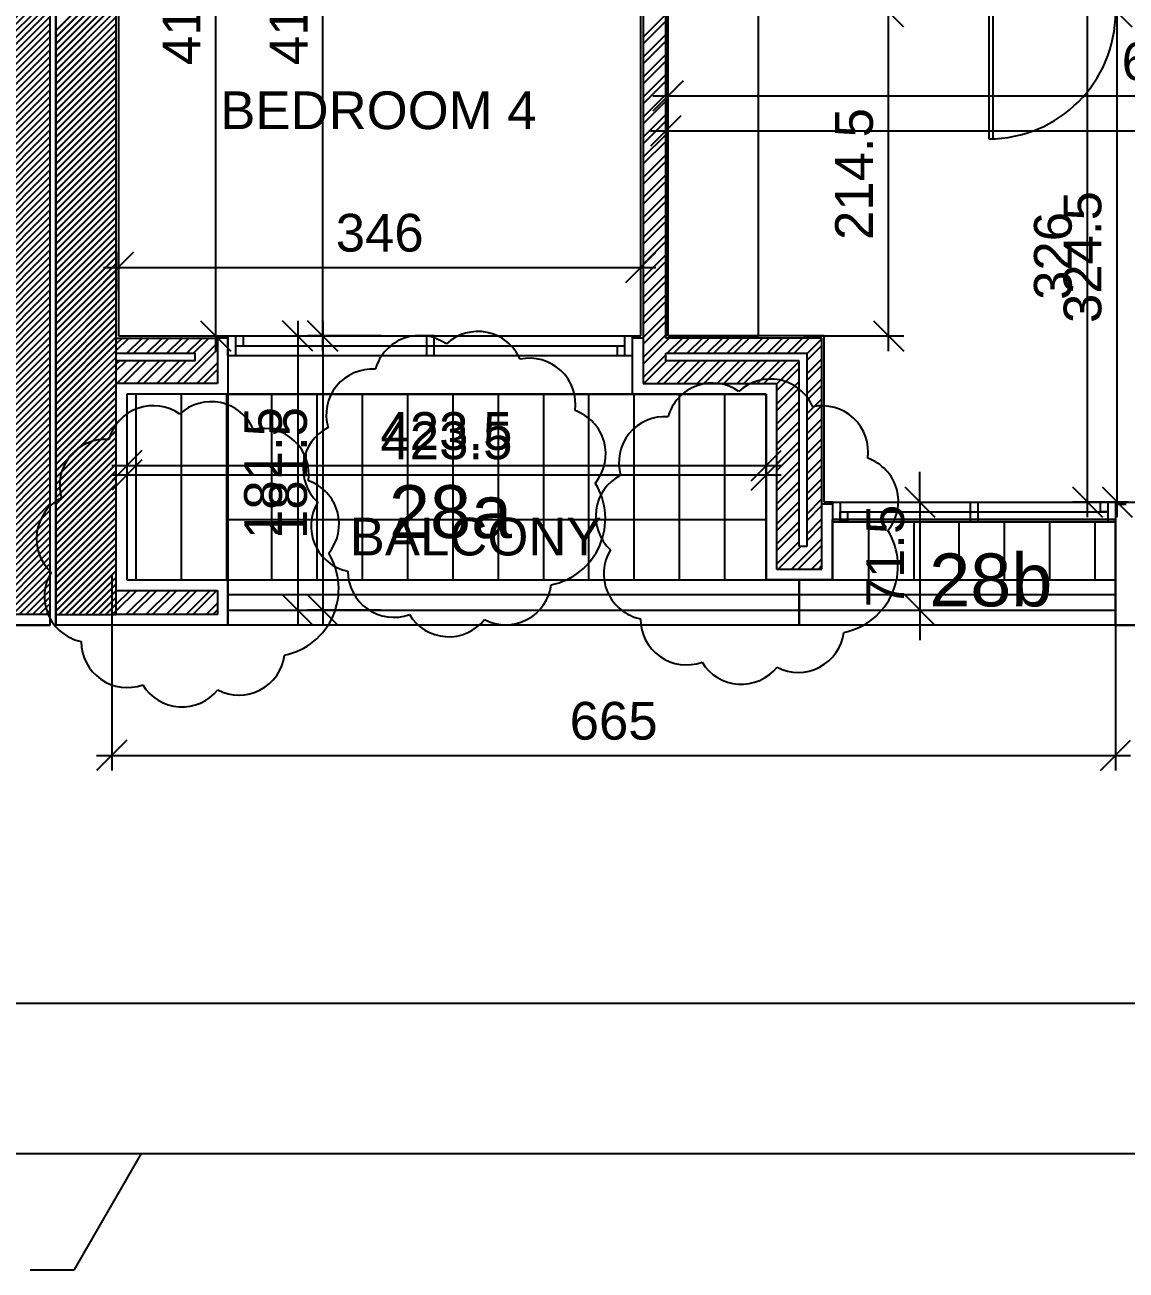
# Model space of a CAD drawing. Extents: x -1.8 to 45.6, y -22.6 to 61.5.
# Drawn here: x 27.16 to 34.46, y -0.77 to 7.47 of the extents above; entities that cross this region are included whole.
import ezdxf
from ezdxf.enums import TextEntityAlignment as Align

# ---------------------------------------------------------------- set-up
doc = ezdxf.new("R2010")
doc.units = 0
doc.header["$MEASUREMENT"] = 0
doc.layers.get('0').update_dxf_attribs({"linetype": 'CONTINUOUS'})
for name, color, linetype in [('60%', 7, 'CONTINUOUS'), ('A-ALU', 9, 'CONTINUOUS'), ('A-AREAS', 6, 'CONTINUOUS'), ('A-AREAS-TXT', 6, 'CONTINUOUS'), ('A-BALUST', 1, 'CONTINUOUS'), ('A-closet', 252, 'CONTINUOUS'), ('a-dim', 3, 'CONTINUOUS'), ('A-HATCH-CONC', 8, 'CONTINUOUS'), ('A-HATCH-WALL', 8, 'CONTINUOUS'), ('A-NOMENCLATURE', 3, 'CONTINUOUS'), ('A-PLASTER', 8, 'CONTINUOUS'), ('A-PORTE', 1, 'CONTINUOUS'), ('A-PROJECTION', 9, 'CONTINUOUS'), ('a-revetement', 1, 'CONTINUOUS'), ('a-stru-fac', 200, 'CONTINUOUS'), ('A-TILES', 137, 'CONTINUOUS'), ('A-WALL', 4, 'CONTINUOUS'), ('AXIS_50$0$A-ANNO-TX-50', 3, 'CONTINUOUS'), ('S-2ND-3RD-4-5-6TH$0$A-STR 2-3-4-5-6', 2, 'CONTINUOUS'), ('S-2ND-3RD-4-5-6TH$0$N-PLOT', 5, 'CONTINUOUS')]:
    doc.layers.add(name, color=color, linetype=linetype)
doc.styles.add('A100-STEXT', font='arial.ttf', dxfattribs={"height": 0.25})

# ---------------------------------------------------------------- blocks, each defined once
blk = doc.blocks.new('_OBLIQUE')
at = {"color": 0, "linetype": 'ByBlock'}
blk.add_line((-0.5, -0.5), (0.5, 0.5), dxfattribs=at)

msp = doc.modelspace()

# ---------------------------------------------------------------- hatches: boundary and pattern name
at = {"layer": 'A-HATCH-CONC'}
h = msp.add_hatch(dxfattribs=at)
h.set_pattern_fill('ANSI31', color=256, scale=0.25, style=0)
h.paths.add_polyline_path([(27.32837, 20.33), (26.92837, 20.33), (26.92837, 3.87), (25.34873, 3.87), (23.42837, 4.13187), (23.42837, 5.8), (23.12837, 5.8), (23.12837, 3.87), (25.32837, 3.57), (27.32837, 3.57)])

# ---------------------------------------------------------------- linework, layer by layer
at = {"layer": '60%', "color": 15}
for p, q in [((27.73837, 3.83414), (27.73837, 2.53713)), ((27.73837, 3.83414), (27.73837, 2.53713)), ((34.38837, 3.83414), (34.38837, 2.53713)), ((34.38837, 3.83414), (34.38837, 2.53713)), ((27.63837, 2.63713), (34.48837, 2.63713)), ((27.63837, 2.63713), (34.48837, 2.63713)), ((-0.09163, 0.99586), (43.05837, 0.99586)), ((-0.09163, 0.99586), (43.05837, 0.99586))]:
    msp.add_line(p, q, dxfattribs=at)
at = {"layer": 'A-ALU'}
for p, q in [((28.50837, 5.415), (31.18837, 5.415)), ((28.50837, 5.285), (28.50837, 5.415)), ((28.50837, 5.415), (31.18837, 5.415)), ((28.50837, 5.285), (28.50837, 5.415)), ((28.55837, 5.415), (28.55837, 5.285)), ((28.55837, 5.415), (28.55837, 5.285)), ((28.60837, 5.415), (28.60837, 5.35)), ((28.60837, 5.415), (28.60837, 5.35)), ((31.13837, 5.285), (31.13837, 5.415)), ((31.13837, 5.285), (31.13837, 5.415)), ((31.18837, 5.285), (31.18837, 5.415)), ((31.18837, 5.285), (31.18837, 5.415)), ((28.50837, 5.285), (31.18837, 5.285)), ((28.50837, 5.285), (31.18837, 5.285)), ((28.55837, 5.35), (31.13837, 5.35)), ((28.55837, 5.35), (31.13837, 5.35)), ((31.08837, 5.285), (31.08837, 5.35)), ((31.08837, 5.285), (31.08837, 5.35)), ((32.51337, 4.315), (34.38837, 4.315)), ((32.51337, 4.315), (32.51337, 4.185)), ((32.51337, 4.315), (32.51337, 4.185)), ((32.51337, 4.315), (34.38837, 4.315)), ((32.51337, 4.315), (32.51337, 4.185)), ((32.51337, 4.315), (32.51337, 4.185)), ((32.56337, 4.315), (32.56337, 4.185)), ((32.56337, 4.315), (32.56337, 4.185)), ((32.56337, 4.315), (32.56337, 4.185)), ((32.56337, 4.315), (32.56337, 4.185)), ((33.42587, 4.315), (33.42587, 4.185)), ((33.42587, 4.315), (33.42587, 4.185)), ((33.47587, 4.315), (33.47587, 4.185)), ((33.47587, 4.315), (33.47587, 4.185)), ((34.33837, 4.315), (34.33837, 4.185)), ((34.33837, 4.315), (34.33837, 4.185)), ((34.38837, 4.315), (34.38837, 4.185)), ((34.38837, 4.315), (34.38837, 4.185)), ((32.56337, 4.25), (34.33837, 4.25)), ((32.56337, 4.25), (34.33837, 4.25)), ((32.51337, 4.185), (34.38837, 4.185)), ((32.51337, 4.185), (34.38837, 4.185))]:
    msp.add_line(p, q, dxfattribs=at)
for points in [[(29.87337, 5.415), (29.82337, 5.415), (29.82337, 5.285), (29.87337, 5.285)], [(29.87337, 5.415), (29.82337, 5.415), (29.82337, 5.285), (29.87337, 5.285)], [(34.28837, 4.315), (34.33837, 4.315), (34.33837, 4.25), (34.28837, 4.25)], [(34.28837, 4.315), (34.33837, 4.315), (34.33837, 4.25), (34.28837, 4.25)], [(32.56337, 4.25), (32.61337, 4.25), (32.61337, 4.185), (32.56337, 4.185)], [(32.56337, 4.25), (32.61337, 4.25), (32.61337, 4.185), (32.56337, 4.185)]]:
    msp.add_lwpolyline(points, close=True, dxfattribs=at)
at = {"layer": 'A-AREAS'}
for p, q in [((27.36837, 3.5), (27.36837, 13)), ((28.50837, 3.5), (28.50837, 5.03)), ((28.50837, 5.03), (32.07337, 5.03)), ((32.07337, 5.03), (28.50837, 5.03)), ((28.50837, 5.03), (28.50837, 3.5)), ((32.07337, 5.03), (32.07337, 3.8)), ((32.07337, 3.8), (32.07337, 5.03)), ((28.50837, 3.5), (28.50837, 4.2)), ((28.50837, 4.2), (32.07337, 4.2)), ((32.07337, 4.2), (32.07337, 3.8)), ((32.51337, 3.8), (32.51337, 4.2)), ((32.51337, 4.2), (34.38837, 4.2)), ((34.38837, 4.2), (32.51337, 4.2)), ((32.51337, 4.2), (32.51337, 3.8)), ((32.51337, 3.8), (32.51337, 4.2)), ((32.51337, 4.2), (34.38837, 4.2)), ((34.38837, 4.2), (34.38837, 3.5)), ((34.38837, 3.5), (34.38837, 4.2)), ((34.38837, 4.2), (34.38837, 3.5)), ((32.07337, 3.8), (32.29337, 3.8)), ((32.51337, 3.8), (32.07337, 3.8)), ((32.07337, 3.8), (32.29337, 3.8)), ((32.29337, 3.5), (32.29337, 3.8)), ((32.29337, 3.8), (32.51337, 3.8)), ((32.29337, 3.8), (32.29337, 3.5)), ((32.29337, 3.5), (32.29337, 3.8)), ((32.29337, 3.8), (32.51337, 3.8)), ((32.29337, 3.8), (32.29337, 3.5)), ((28.50837, 3.5), (27.36837, 3.5)), ((32.29337, 3.5), (28.50837, 3.5)), ((32.29337, 3.5), (28.50837, 3.5)), ((34.38837, 3.5), (32.29337, 3.5)), ((34.38837, 3.5), (32.29337, 3.5)), ((35.8618, 3.5), (34.38837, 3.5))]:
    msp.add_line(p, q, dxfattribs=at)
msp.add_lwpolyline([(13.67837, 22.5962), (15.84837, 22.5962), (15.84837, 20.75), (23.49837, 20.75), (23.49837, 18.67), (27.32837, 18.67), (27.32837, 3.5), (25.32362, 3.5), (23.05837, 3.8089), (23.05837, 5.43), (15.84837, 5.43), (15.84837, 3.5), (13.67837, 3.5), (13.67837, 7.7), (15.62837, 7.7), (15.62837, 9.825), (16.85337, 9.825), (16.85337, 11.725), (15.62837, 11.725), (15.62837, 17.4), (15.62837, 17.4), (15.62837, 18.325), (13.67837, 18.325)], close=True, dxfattribs=at)
at = {"layer": 'A-AREAS', "color": 30}
for centre, radius, start, end in [((30.16363, 5.14047), 0.30428, 23.282641, 133.28264), ((30.16363, 5.14047), 0.30428, 23.282641, 133.28264), ((29.77873, 5.11397), 0.30428, 54.595697, 164.595697), ((29.77873, 5.11397), 0.30428, 54.595697, 164.595697), ((29.46368, 4.89129), 0.30428, 85.908753, 195.908753), ((29.46368, 4.89129), 0.30428, 85.908753, 195.908753), ((30.50623, 4.96308), 0.30428, 351.969584, 101.969584), ((30.50623, 4.96308), 0.30428, 351.969584, 101.969584), ((32.10237, 4.82547), 0.30428, 23.282641, 133.28264), ((32.10237, 4.82547), 0.30428, 23.282641, 133.28264), ((31.71748, 4.79897), 0.30428, 54.595697, 164.595697), ((31.71748, 4.79897), 0.30428, 54.595697, 164.595697), ((28.01248, 4.64897), 0.30428, 54.595697, 164.595697), ((28.01248, 4.64897), 0.30428, 54.595697, 164.595697), ((28.39737, 4.67547), 0.30428, 23.282641, 133.28264), ((28.39737, 4.67547), 0.30428, 23.282641, 133.28264), ((32.44498, 4.64808), 0.30428, 351.969584, 101.969584), ((32.44498, 4.64808), 0.30428, 351.969584, 101.969584), ((30.70674, 4.63347), 0.30428, 320.656528, 70.656528), ((30.70674, 4.63347), 0.30428, 320.656528, 70.656528), ((31.40242, 4.57629), 0.30428, 85.908753, 195.908753), ((31.40242, 4.57629), 0.30428, 85.908753, 195.908753), ((28.73998, 4.49808), 0.30428, 351.969584, 101.969584), ((28.73998, 4.49808), 0.30428, 351.969584, 101.969584), ((29.31024, 4.53731), 0.30428, 117.221809, 227.221809), ((29.31024, 4.53731), 0.30428, 117.221809, 227.221809), ((27.69742, 4.42629), 0.30428, 85.908753, 195.908753), ((27.69742, 4.42629), 0.30428, 85.908753, 195.908753), ((32.64548, 4.31847), 0.30428, 320.656528, 70.656528), ((32.64548, 4.31847), 0.30428, 320.656528, 70.656528), ((28.94048, 4.16847), 0.30428, 320.656528, 70.656528), ((28.94048, 4.16847), 0.30428, 320.656528, 70.656528), ((31.24898, 4.22231), 0.30428, 117.221809, 227.221809), ((31.24898, 4.22231), 0.30428, 117.221809, 227.221809), ((30.55999, 4.20584), 0.44841, 281.565281, 31.565281), ((30.55999, 4.20584), 0.44841, 281.565281, 31.565281), ((27.54398, 4.07231), 0.30428, 117.221809, 227.221809), ((27.54398, 4.07231), 0.30428, 117.221809, 227.221809), ((29.36312, 4.15514), 0.30428, 148.534865, 258.534865), ((29.36312, 4.15514), 0.30428, 148.534865, 258.534865), ((32.49873, 3.89084), 0.44841, 281.565281, 31.565281), ((32.49873, 3.89084), 0.44841, 281.565281, 31.565281), ((28.79373, 3.74084), 0.44841, 281.565281, 31.565281), ((28.79373, 3.74084), 0.44841, 281.565281, 31.565281), ((31.30186, 3.84014), 0.30428, 148.534865, 258.534865), ((31.30186, 3.84014), 0.30428, 148.534865, 258.534865), ((27.59686, 3.69014), 0.30428, 148.534865, 258.534865), ((27.59686, 3.69014), 0.30428, 148.534865, 258.534865), ((29.60692, 3.85613), 0.30428, 179.847922, 289.847922), ((29.60692, 3.85613), 0.30428, 179.847922, 289.847922), ((30.34824, 3.80638), 0.30428, 242.474034, 352.474034), ((30.34824, 3.80638), 0.30428, 242.474034, 352.474034), ((29.97061, 3.72737), 0.30428, 211.160978, 321.160978), ((29.97061, 3.72737), 0.30428, 211.160978, 321.160978), ((31.54566, 3.54113), 0.30428, 179.847922, 289.847922), ((31.54566, 3.54113), 0.30428, 179.847922, 289.847922), ((27.84066, 3.39113), 0.30428, 179.847922, 289.847922), ((27.84066, 3.39113), 0.30428, 179.847922, 289.847922), ((32.28698, 3.49138), 0.30428, 242.474034, 352.474034), ((32.28698, 3.49138), 0.30428, 242.474034, 352.474034), ((28.58198, 3.34138), 0.30428, 242.474034, 352.474034), ((28.58198, 3.34138), 0.30428, 242.474034, 352.474034), ((31.90935, 3.41237), 0.30428, 211.160978, 321.160978), ((31.90935, 3.41237), 0.30428, 211.160978, 321.160978), ((28.20435, 3.26237), 0.30428, 211.160978, 321.160978), ((28.20435, 3.26237), 0.30428, 211.160978, 321.160978)]:
    msp.add_arc(centre, radius, start, end, dxfattribs=at)
at = {"layer": 'A-BALUST'}
for p, q in [((34.38837, 3.7), (28.50837, 3.7)), ((28.50837, 3.7), (28.50837, 3.6)), ((34.38837, 3.7), (28.50837, 3.7)), ((28.50837, 3.7), (28.50837, 3.6)), ((28.50837, 3.6), (34.38837, 3.6)), ((28.50837, 3.6), (34.38837, 3.6))]:
    msp.add_line(p, q, dxfattribs=at)
at = {"layer": 'A-closet'}
for p, q in [((31.42337, 7.56), (31.42337, 5.415)), ((31.42337, 7.56), (31.42337, 5.415)), ((32.02337, 5.415), (32.02337, 7.56)), ((32.02337, 5.415), (32.02337, 7.56)), ((31.42337, 5.415), (32.02337, 5.415)), ((31.42337, 5.415), (32.02337, 5.415))]:
    msp.add_line(p, q, dxfattribs=at)
at = {"layer": 'a-dim', "color": 15}
for p, q in [((28.42626, 9.685), (28.42626, 5.315)), ((29.13596, 5.315), (29.13596, 9.685)), ((34.20256, 4.215), (34.20256, 7.675)), ((32.88517, 5.315), (32.88517, 7.66)), ((34.39878, 4.215), (34.39878, 7.66)), ((31.40837, 7.275), (31.40837, 6.67263)), ((31.42337, 7.26), (31.42337, 6.90427)), ((31.32337, 7.00427), (38.40837, 7.00427)), ((31.30837, 6.77263), (38.63837, 6.77263)), ((27.78337, 5.715), (27.78337, 5.96928)), ((31.24337, 5.715), (31.24337, 5.96928)), ((27.68337, 5.86928), (31.34337, 5.86928)), ((28.97014, 5.515), (28.97014, 3.5)), ((29.13596, 5.515), (29.13596, 3.5)), ((28.08337, 5.415), (28.52626, 5.415)), ((28.90837, 5.415), (29.07014, 5.415)), ((29.22337, 5.415), (29.03596, 5.415)), ((29.52337, 5.415), (29.03596, 5.415)), ((32.32337, 5.415), (32.98517, 5.415)), ((27.83837, 4.73), (27.83837, 4.39383)), ((27.83837, 4.73), (27.83837, 4.45609)), ((32.07337, 4.73), (32.07337, 4.39383)), ((32.07337, 4.73), (32.07337, 4.45609)), ((27.73837, 4.55609), (32.17337, 4.55609)), ((32.17337, 4.49383), (27.73837, 4.49383)), ((33.09203, 4.315), (33.09203, 4.515)), ((32.86337, 4.315), (33.19203, 4.315)), ((33.09203, 4.315), (33.09203, 3.6)), ((34.47337, 4.315), (34.10256, 4.315)), ((34.47337, 4.315), (34.29878, 4.315)), ((28.90837, 3.6), (29.07014, 3.6)), ((29.52337, 3.6), (29.03596, 3.6)), ((32.86337, 3.6), (33.19203, 3.6)), ((33.09203, 3.6), (33.09203, 3.4))]:
    msp.add_line(p, q, dxfattribs=at)
at = {"layer": 'A-HATCH-CONC'}
for p, q in [((27.36837, 7.43885), (27.76837, 7.83885)), ((27.36837, 7.43885), (27.76837, 7.83885)), ((27.36837, 7.4368), (27.76837, 7.8368)), ((27.36837, 7.39466), (27.76837, 7.79466)), ((27.36837, 7.39466), (27.76837, 7.79466)), ((27.36837, 7.3926), (27.76837, 7.7926)), ((27.36837, 7.35046), (27.76837, 7.75046)), ((27.36837, 7.35046), (27.76837, 7.75046)), ((27.36837, 7.34841), (27.76837, 7.74841)), ((27.36837, 7.30627), (27.76837, 7.70627)), ((27.36837, 7.30627), (27.76837, 7.70627)), ((27.36837, 7.30421), (27.76837, 7.70421)), ((27.36837, 7.26207), (27.76837, 7.66207)), ((27.36837, 7.26207), (27.76837, 7.66207)), ((27.36837, 7.26002), (27.76837, 7.66002)), ((27.36837, 7.21788), (27.76837, 7.61788)), ((27.36837, 7.21788), (27.76837, 7.61788)), ((27.36837, 7.21583), (27.76837, 7.61583)), ((27.36837, 7.17368), (27.76837, 7.57368)), ((27.36837, 7.17368), (27.76837, 7.57368)), ((27.36837, 7.17163), (27.76837, 7.57163)), ((27.36837, 7.12949), (27.76837, 7.52949)), ((27.36837, 7.12949), (27.76837, 7.52949)), ((27.36837, 7.12744), (27.76837, 7.52744)), ((27.36837, 7.0853), (27.76837, 7.4853)), ((27.36837, 7.0853), (27.76837, 7.4853)), ((27.36837, 7.08324), (27.76837, 7.48324)), ((27.36837, 7.0411), (27.76837, 7.4411)), ((27.36837, 7.0411), (27.76837, 7.4411)), ((27.36837, 7.03905), (27.76837, 7.43905)), ((27.36837, 6.99691), (27.76837, 7.39691)), ((27.36837, 6.99691), (27.76837, 7.39691)), ((27.36837, 6.99485), (27.76837, 7.39485)), ((27.36837, 6.95271), (27.76837, 7.35271)), ((27.36837, 6.95271), (27.76837, 7.35271)), ((27.36837, 6.95066), (27.76837, 7.35066)), ((27.36837, 6.90852), (27.76837, 7.30852)), ((27.36837, 6.90852), (27.76837, 7.30852)), ((27.36837, 6.90647), (27.76837, 7.30647)), ((27.36837, 6.86432), (27.76837, 7.26432)), ((27.36837, 6.86432), (27.76837, 7.26432)), ((27.36837, 6.86227), (27.76837, 7.26227)), ((27.36837, 6.82013), (27.76837, 7.22013)), ((27.36837, 6.82013), (27.76837, 7.22013)), ((27.36837, 6.81808), (27.76837, 7.21808)), ((27.36837, 6.77594), (27.76837, 7.17594)), ((27.36837, 6.77594), (27.76837, 7.17594)), ((27.36837, 6.77388), (27.76837, 7.17388)), ((27.36837, 6.73174), (27.76837, 7.13174)), ((27.36837, 6.73174), (27.76837, 7.13174)), ((27.36837, 6.72969), (27.76837, 7.12969)), ((27.36837, 6.68755), (27.76837, 7.08755)), ((27.36837, 6.68755), (27.76837, 7.08755)), ((27.36837, 6.68549), (27.76837, 7.0855)), ((27.36837, 6.64335), (27.76837, 7.04335)), ((27.36837, 6.64335), (27.76837, 7.04335)), ((27.36837, 6.6413), (27.76837, 7.0413)), ((27.36837, 6.59916), (27.76837, 6.99916)), ((27.36837, 6.59916), (27.76837, 6.99916)), ((27.36837, 6.59711), (27.76837, 6.99711)), ((27.36837, 6.55497), (27.76837, 6.95497)), ((27.36837, 6.55497), (27.76837, 6.95497)), ((27.36837, 6.55291), (27.76837, 6.95291)), ((27.36837, 6.51077), (27.76837, 6.91077)), ((27.36837, 6.51077), (27.76837, 6.91077)), ((27.36837, 6.50872), (27.76837, 6.90872)), ((27.36837, 6.46658), (27.76837, 6.86658)), ((27.36837, 6.46658), (27.76837, 6.86658)), ((27.36837, 6.46452), (27.76837, 6.86452)), ((27.36837, 6.42238), (27.76837, 6.82238)), ((27.36837, 6.42238), (27.76837, 6.82238)), ((27.36837, 6.42033), (27.76837, 6.82033)), ((27.36837, 6.37819), (27.76837, 6.77819)), ((27.36837, 6.37819), (27.76837, 6.77819)), ((27.36837, 6.37614), (27.76837, 6.77614)), ((27.36837, 6.33399), (27.76837, 6.73399)), ((27.36837, 6.33399), (27.76837, 6.73399)), ((27.36837, 6.33194), (27.76837, 6.73194)), ((27.36837, 6.2898), (27.76837, 6.6898)), ((27.36837, 6.2898), (27.76837, 6.6898)), ((27.36837, 6.28775), (27.76837, 6.68775)), ((27.36837, 6.24561), (27.76837, 6.64561)), ((27.36837, 6.24561), (27.76837, 6.64561)), ((27.36837, 6.24355), (27.76837, 6.64355)), ((27.36837, 6.20141), (27.76837, 6.60141)), ((27.36837, 6.20141), (27.76837, 6.60141)), ((27.36837, 6.19936), (27.76837, 6.59936)), ((27.36837, 6.15722), (27.76837, 6.55722)), ((27.36837, 6.15722), (27.76837, 6.55722)), ((27.36837, 6.15516), (27.76837, 6.55516)), ((27.36837, 6.11302), (27.76837, 6.51302)), ((27.36837, 6.11302), (27.76837, 6.51302)), ((27.36837, 6.11097), (27.76837, 6.51097)), ((27.36837, 6.06883), (27.76837, 6.46883)), ((27.36837, 6.06883), (27.76837, 6.46883)), ((27.36837, 6.06678), (27.76837, 6.46678)), ((27.36837, 6.02464), (27.76837, 6.42464)), ((27.36837, 6.02464), (27.76837, 6.42464)), ((27.36837, 6.02258), (27.76837, 6.42258)), ((27.36837, 5.98044), (27.76837, 6.38044)), ((27.36837, 5.98044), (27.76837, 6.38044)), ((27.36837, 5.97839), (27.76837, 6.37839)), ((27.36837, 5.93625), (27.76837, 6.33625)), ((27.36837, 5.93625), (27.76837, 6.33625)), ((27.36837, 5.93419), (27.76837, 6.33419)), ((27.36837, 5.89205), (27.76837, 6.29205)), ((27.36837, 5.89205), (27.76837, 6.29205)), ((27.36837, 5.89), (27.76837, 6.29)), ((27.36837, 5.84786), (27.76837, 6.24786)), ((27.36837, 5.84786), (27.76837, 6.24786)), ((27.36837, 5.84581), (27.76837, 6.24581)), ((27.36837, 5.80366), (27.76837, 6.20366)), ((27.36837, 5.80366), (27.76837, 6.20366)), ((27.36837, 5.80161), (27.76837, 6.20161)), ((27.36837, 5.75947), (27.76837, 6.15947)), ((27.36837, 5.75947), (27.76837, 6.15947)), ((27.36837, 5.75742), (27.76837, 6.15742)), ((27.36837, 5.71528), (27.76837, 6.11528)), ((27.36837, 5.71528), (27.76837, 6.11528)), ((27.36837, 5.71322), (27.76837, 6.11322)), ((27.36837, 5.67108), (27.76837, 6.07108)), ((27.36837, 5.67108), (27.76837, 6.07108)), ((27.36837, 5.66903), (27.76837, 6.06903)), ((27.36837, 5.62689), (27.76837, 6.02689)), ((27.36837, 5.62689), (27.76837, 6.02689)), ((27.36837, 5.62483), (27.76837, 6.02483)), ((27.36837, 5.58269), (27.76837, 5.98269)), ((27.36837, 5.58269), (27.76837, 5.98269)), ((27.36837, 5.58064), (27.76837, 5.98064)), ((27.36837, 5.5385), (27.76837, 5.9385)), ((27.36837, 5.5385), (27.76837, 5.9385)), ((27.36837, 5.53645), (27.76837, 5.93645)), ((27.36837, 5.49431), (27.76837, 5.89431)), ((27.36837, 5.49431), (27.76837, 5.89431)), ((27.36837, 5.49225), (27.76837, 5.89225)), ((27.36837, 5.45011), (27.76837, 5.85011)), ((27.36837, 5.45011), (27.76837, 5.85011)), ((27.36837, 5.44806), (27.76837, 5.84806)), ((27.36837, 5.40592), (27.76837, 5.80592)), ((27.36837, 5.40592), (27.76837, 5.80592)), ((27.36837, 5.40386), (27.76837, 5.80386)), ((27.36837, 5.36172), (27.76837, 5.76172)), ((27.36837, 5.36172), (27.76837, 5.76172)), ((27.36837, 5.35967), (27.76837, 5.75967)), ((27.36837, 5.31753), (27.76837, 5.71753)), ((27.36837, 5.31753), (27.76837, 5.71753)), ((27.36837, 5.31548), (27.76837, 5.71548)), ((27.36837, 5.27333), (27.76837, 5.67333)), ((27.36837, 5.27333), (27.76837, 5.67333)), ((27.36837, 5.27128), (27.76837, 5.67128)), ((27.36837, 5.22914), (27.76837, 5.62914)), ((27.36837, 5.22914), (27.76837, 5.62914)), ((27.36837, 5.22709), (27.76837, 5.62709)), ((27.36837, 5.18495), (27.76837, 5.58495)), ((27.36837, 5.18495), (27.76837, 5.58495)), ((27.36837, 5.18289), (27.76837, 5.58289)), ((27.36837, 5.14075), (27.76837, 5.54075)), ((27.36837, 5.14075), (27.76837, 5.54075)), ((27.36837, 5.1387), (27.76837, 5.5387)), ((27.36837, 5.09656), (27.76837, 5.49656)), ((27.36837, 5.09656), (27.76837, 5.49656)), ((27.36837, 5.0945), (27.76837, 5.4945)), ((27.36837, 5.05236), (27.76837, 5.45236)), ((27.36837, 5.05236), (27.76837, 5.45236)), ((27.36837, 5.05031), (27.76837, 5.45031)), ((27.36837, 5.00817), (27.76837, 5.40817)), ((27.36837, 5.00817), (27.76837, 5.40817)), ((27.36837, 5.00612), (27.76837, 5.40612)), ((27.36837, 4.96398), (27.76837, 5.36398)), ((27.36837, 4.96398), (27.76837, 5.36398)), ((27.36837, 4.96192), (27.76837, 5.36192)), ((27.36837, 4.91978), (27.76837, 5.31978)), ((27.36837, 4.91978), (27.76837, 5.31978)), ((27.36837, 4.91773), (27.76837, 5.31773)), ((27.36837, 4.87559), (27.76837, 5.27559)), ((27.36837, 4.87559), (27.76837, 5.27559)), ((27.36837, 4.87353), (27.76837, 5.27353)), ((27.36837, 4.83139), (27.76837, 5.23139)), ((27.36837, 4.83139), (27.76837, 5.23139)), ((27.36837, 4.82934), (27.76837, 5.22934)), ((27.36837, 4.7872), (27.76837, 5.1872)), ((27.36837, 4.7872), (27.76837, 5.1872)), ((27.36837, 4.78515), (27.76837, 5.18515)), ((27.36837, 4.743), (27.76837, 5.143)), ((27.36837, 4.743), (27.76837, 5.143)), ((27.36837, 4.74095), (27.76837, 5.14095)), ((27.36837, 4.69881), (27.76837, 5.09881)), ((27.36837, 4.69881), (27.76837, 5.09881)), ((27.36837, 4.69676), (27.76837, 5.09676)), ((27.36837, 4.65462), (27.76837, 5.05462)), ((27.36837, 4.65462), (27.76837, 5.05462)), ((27.36837, 4.65256), (27.76837, 5.05256)), ((27.36837, 4.61042), (27.76837, 5.01042)), ((27.36837, 4.61042), (27.76837, 5.01042)), ((27.36837, 4.60837), (27.76837, 5.00837)), ((27.36837, 4.56623), (27.76837, 4.96623)), ((27.36837, 4.56623), (27.76837, 4.96623)), ((27.36837, 4.56417), (27.76837, 4.96417)), ((27.36837, 4.52203), (27.76837, 4.92203)), ((27.36837, 4.52203), (27.76837, 4.92203)), ((27.36837, 4.51998), (27.76837, 4.91998)), ((27.36837, 4.47784), (27.76837, 4.87784)), ((27.36837, 4.47784), (27.76837, 4.87784)), ((27.36837, 4.47579), (27.76837, 4.87579)), ((27.36837, 4.43365), (27.76837, 4.83365)), ((27.36837, 4.43365), (27.76837, 4.83365)), ((27.36837, 4.43159), (27.76837, 4.83159)), ((27.36837, 4.38945), (27.76837, 4.78945)), ((27.36837, 4.38945), (27.76837, 4.78945)), ((27.36837, 4.3874), (27.76837, 4.7874)), ((27.36837, 4.34526), (27.76837, 4.74526)), ((27.36837, 4.34526), (27.76837, 4.74526)), ((27.36837, 4.3432), (27.76837, 4.7432)), ((27.36837, 4.30106), (27.76837, 4.70106)), ((27.36837, 4.30106), (27.76837, 4.70106)), ((27.36837, 4.29901), (27.76837, 4.69901)), ((27.36837, 4.25687), (27.76837, 4.65687)), ((27.36837, 4.25687), (27.76837, 4.65687)), ((27.36837, 4.25482), (27.76837, 4.65482)), ((27.36837, 4.21267), (27.76837, 4.61267)), ((27.36837, 4.21267), (27.76837, 4.61267)), ((27.36837, 4.21062), (27.76837, 4.61062)), ((27.36837, 4.16848), (27.76837, 4.56848)), ((27.36837, 4.16848), (27.76837, 4.56848)), ((27.36837, 4.16643), (27.76837, 4.56643)), ((27.36837, 4.12429), (27.76837, 4.52429)), ((27.36837, 4.12429), (27.76837, 4.52429)), ((27.36837, 4.12223), (27.76837, 4.52223)), ((27.36837, 4.08009), (27.76837, 4.48009)), ((27.36837, 4.08009), (27.76837, 4.48009)), ((27.36837, 4.07804), (27.76837, 4.47804)), ((27.36837, 4.0359), (27.76837, 4.4359)), ((27.36837, 4.0359), (27.76837, 4.4359)), ((27.36837, 4.03384), (27.76837, 4.43384)), ((27.36837, 3.9917), (27.76837, 4.3917)), ((27.36837, 3.9917), (27.76837, 4.3917)), ((27.36837, 3.98965), (27.76837, 4.38965)), ((27.36837, 3.94751), (27.76837, 4.34751)), ((27.36837, 3.94751), (27.76837, 4.34751)), ((27.36837, 3.94546), (27.76837, 4.34546)), ((27.36837, 3.90332), (27.76837, 4.30332)), ((27.36837, 3.90332), (27.76837, 4.30332)), ((27.36837, 3.90126), (27.76837, 4.30126)), ((27.36837, 3.85912), (27.76837, 4.25912)), ((27.36837, 3.85912), (27.76837, 4.25912)), ((27.36837, 3.85707), (27.76837, 4.25707)), ((27.36837, 3.81493), (27.76837, 4.21493)), ((27.36837, 3.81493), (27.76837, 4.21493)), ((27.36837, 3.81287), (27.76837, 4.21287)), ((27.36837, 3.77073), (27.76837, 4.17073)), ((27.36837, 3.77073), (27.76837, 4.17073)), ((27.36837, 3.76868), (27.76837, 4.16868)), ((27.36837, 3.72654), (27.76837, 4.12654)), ((27.36837, 3.72654), (27.76837, 4.12654)), ((27.36837, 3.72449), (27.76837, 4.12449)), ((27.36837, 3.68234), (27.76837, 4.08234)), ((27.36837, 3.68234), (27.76837, 4.08234)), ((27.36837, 3.68029), (27.76837, 4.08029)), ((27.36837, 3.63815), (27.76837, 4.03815)), ((27.36837, 3.63815), (27.76837, 4.03815)), ((27.36837, 3.6361), (27.76837, 4.0361)), ((27.36837, 3.59396), (27.76837, 3.99396)), ((27.36837, 3.59396), (27.76837, 3.99396)), ((27.36837, 3.5919), (27.76837, 3.9919)), ((27.38861, 3.57), (27.76837, 3.94976)), ((27.38861, 3.57), (27.76837, 3.94976)), ((27.39066, 3.57), (27.76837, 3.94771)), ((27.4328, 3.57), (27.76837, 3.90557)), ((27.4328, 3.57), (27.76837, 3.90557)), ((27.43485, 3.57), (27.76837, 3.90351)), ((27.47699, 3.57), (27.76837, 3.86137)), ((27.47699, 3.57), (27.76837, 3.86137)), ((27.47905, 3.57), (27.76837, 3.85932)), ((27.52119, 3.57), (27.76837, 3.81718)), ((27.52119, 3.57), (27.76837, 3.81718)), ((27.52324, 3.57), (27.76837, 3.81513)), ((27.56538, 3.57), (27.76837, 3.77299)), ((27.56538, 3.57), (27.76837, 3.77299)), ((27.56744, 3.57), (27.76837, 3.77093)), ((27.60958, 3.57), (27.76837, 3.72879)), ((27.60958, 3.57), (27.76837, 3.72879)), ((27.61163, 3.57), (27.76837, 3.72674)), ((27.65377, 3.57), (27.76837, 3.6846)), ((27.65377, 3.57), (27.76837, 3.6846)), ((27.65582, 3.57), (27.76837, 3.68254)), ((27.69797, 3.57), (27.76837, 3.6404)), ((27.69797, 3.57), (27.76837, 3.6404)), ((27.70002, 3.57), (27.76837, 3.63835)), ((27.74216, 3.57), (27.76837, 3.59621)), ((27.74216, 3.57), (27.76837, 3.59621)), ((27.74421, 3.57), (27.76837, 3.59416))]:
    msp.add_line(p, q, dxfattribs=at)
at = {"layer": 'A-HATCH-WALL'}
for p, q in [((31.25837, 7.39351), (31.40837, 7.54351)), ((31.25837, 7.39351), (31.40837, 7.54351)), ((31.25837, 7.34932), (31.40837, 7.49932)), ((31.25837, 7.34932), (31.40837, 7.49932)), ((31.25837, 7.26093), (31.40837, 7.41093)), ((31.25837, 7.26093), (31.40837, 7.41093)), ((31.25837, 7.21674), (31.40837, 7.36674)), ((31.25837, 7.21674), (31.40837, 7.36674)), ((31.25837, 7.12835), (31.40837, 7.27835)), ((31.25837, 7.12835), (31.40837, 7.27835)), ((31.25837, 7.08416), (31.40837, 7.23416)), ((31.25837, 7.08416), (31.40837, 7.23416)), ((31.25837, 6.99577), (31.40837, 7.14577)), ((31.25837, 6.99577), (31.40837, 7.14577)), ((31.25837, 6.95157), (31.40837, 7.10157)), ((31.25837, 6.95157), (31.40837, 7.10157)), ((31.25837, 6.86318), (31.40837, 7.01318)), ((31.25837, 6.86318), (31.40837, 7.01318)), ((31.25837, 6.81899), (31.40837, 6.96899)), ((31.25837, 6.81899), (31.40837, 6.96899)), ((31.25837, 6.7306), (31.40837, 6.8806)), ((31.25837, 6.7306), (31.40837, 6.8806)), ((31.25837, 6.68641), (31.40837, 6.83641)), ((31.25837, 6.68641), (31.40837, 6.83641)), ((31.25837, 6.59802), (31.40837, 6.74802)), ((31.25837, 6.59802), (31.40837, 6.74802)), ((31.25837, 6.55383), (31.40837, 6.70383)), ((31.25837, 6.55383), (31.40837, 6.70383)), ((31.25837, 6.46544), (31.40837, 6.61544)), ((31.25837, 6.46544), (31.40837, 6.61544)), ((31.25837, 6.42124), (31.40837, 6.57124)), ((31.25837, 6.42124), (31.40837, 6.57124)), ((31.25837, 6.33285), (31.40837, 6.48285)), ((31.25837, 6.33285), (31.40837, 6.48285)), ((31.25837, 6.28866), (31.40837, 6.43866)), ((31.25837, 6.28866), (31.40837, 6.43866)), ((31.25837, 6.20027), (31.40837, 6.35027)), ((31.25837, 6.20027), (31.40837, 6.35027)), ((31.25837, 6.15608), (31.40837, 6.30608)), ((31.25837, 6.15608), (31.40837, 6.30608)), ((31.25837, 6.06769), (31.40837, 6.21769)), ((31.25837, 6.06769), (31.40837, 6.21769)), ((31.25837, 6.0235), (31.40837, 6.1735)), ((31.25837, 6.0235), (31.40837, 6.1735)), ((31.25837, 5.93511), (31.40837, 6.08511)), ((31.25837, 5.93511), (31.40837, 6.08511)), ((31.25837, 5.89091), (31.40837, 6.04091)), ((31.25837, 5.89091), (31.40837, 6.04091)), ((31.25837, 5.80252), (31.40837, 5.95252)), ((31.25837, 5.80252), (31.40837, 5.95252)), ((31.25837, 5.75833), (31.40837, 5.90833)), ((31.25837, 5.75833), (31.40837, 5.90833)), ((31.25837, 5.66994), (31.40837, 5.81994)), ((31.25837, 5.66994), (31.40837, 5.81994)), ((31.25837, 5.62575), (31.40837, 5.77575)), ((31.25837, 5.62575), (31.40837, 5.77575)), ((31.25837, 5.53736), (31.40837, 5.68736)), ((31.25837, 5.53736), (31.40837, 5.68736)), ((31.25837, 5.49317), (31.40837, 5.64317)), ((31.25837, 5.49317), (31.40837, 5.64317)), ((31.25837, 5.40478), (31.40837, 5.55478)), ((31.25837, 5.40478), (31.40837, 5.55478)), ((31.25837, 5.36058), (31.40837, 5.51058)), ((31.25837, 5.36058), (31.40837, 5.51058)), ((27.76837, 5.36192), (27.80645, 5.4)), ((27.76837, 5.31773), (27.85064, 5.4)), ((27.76837, 5.36192), (27.80645, 5.4)), ((27.76837, 5.31773), (27.85064, 5.4)), ((27.83903, 5.3), (27.93903, 5.4)), ((27.83903, 5.3), (27.93903, 5.4)), ((27.88322, 5.3), (27.98322, 5.4)), ((27.88322, 5.3), (27.98322, 5.4)), ((27.97161, 5.3), (28.07161, 5.4)), ((27.97161, 5.3), (28.07161, 5.4)), ((28.01581, 5.3), (28.11581, 5.4)), ((28.01581, 5.3), (28.11581, 5.4)), ((28.10419, 5.3), (28.20419, 5.4)), ((28.10419, 5.3), (28.20419, 5.4)), ((28.14839, 5.3), (28.24839, 5.4)), ((28.14839, 5.3), (28.24839, 5.4)), ((28.16936, 5.1), (28.43837, 5.36901)), ((28.16936, 5.1), (28.43837, 5.36901)), ((28.23678, 5.3), (28.33678, 5.4)), ((28.23678, 5.3), (28.33678, 5.4)), ((28.28097, 5.3), (28.38097, 5.4)), ((28.28097, 5.3), (28.38097, 5.4)), ((31.25837, 5.27219), (31.40837, 5.42219)), ((31.25837, 5.27219), (31.40837, 5.42219)), ((31.25837, 5.228), (31.43037, 5.4)), ((31.25837, 5.228), (31.43037, 5.4)), ((31.41876, 5.3), (31.51876, 5.4)), ((31.41876, 5.3), (31.51876, 5.4)), ((31.46295, 5.3), (31.56295, 5.4)), ((31.46295, 5.3), (31.56295, 5.4)), ((31.55134, 5.3), (31.65134, 5.4)), ((31.55134, 5.3), (31.65134, 5.4)), ((31.59553, 5.3), (31.69553, 5.4)), ((31.59553, 5.3), (31.69553, 5.4)), ((31.68392, 5.3), (31.78392, 5.4)), ((31.68392, 5.3), (31.78392, 5.4)), ((31.72812, 5.3), (31.82812, 5.4)), ((31.72812, 5.3), (31.82812, 5.4)), ((31.8165, 5.3), (31.9165, 5.4)), ((31.8165, 5.3), (31.9165, 5.4)), ((31.8607, 5.3), (31.9607, 5.4)), ((31.8607, 5.3), (31.9607, 5.4)), ((31.94909, 5.3), (32.04909, 5.4)), ((31.94909, 5.3), (32.04909, 5.4)), ((31.99328, 5.3), (32.09328, 5.4)), ((31.99328, 5.3), (32.09328, 5.4)), ((32.08167, 5.3), (32.18167, 5.4)), ((32.08167, 5.3), (32.18167, 5.4)), ((32.12586, 5.3), (32.22586, 5.4)), ((32.12586, 5.3), (32.22586, 5.4)), ((32.21425, 5.3), (32.31425, 5.4)), ((32.21425, 5.3), (32.31425, 5.4)), ((32.25845, 5.3), (32.35845, 5.4)), ((32.25845, 5.3), (32.35845, 5.4)), ((32.34337, 5.29653), (32.44337, 5.39653)), ((32.34337, 5.29653), (32.44337, 5.39653)), ((28.21355, 5.1), (28.43837, 5.32482)), ((28.21355, 5.1), (28.43837, 5.32482)), ((31.25837, 5.13961), (31.40837, 5.28961)), ((31.25837, 5.13961), (31.40837, 5.28961)), ((32.34337, 5.25234), (32.44337, 5.35234)), ((32.34337, 5.25234), (32.44337, 5.35234)), ((27.76837, 5.22934), (27.78903, 5.25)), ((27.76837, 5.18515), (27.83322, 5.25)), ((27.76837, 5.22934), (27.78903, 5.25)), ((27.76837, 5.18515), (27.83322, 5.25)), ((27.77161, 5.1), (27.92161, 5.25)), ((27.77161, 5.1), (27.92161, 5.25)), ((27.81581, 5.1), (27.96581, 5.25)), ((27.81581, 5.1), (27.96581, 5.25)), ((27.90419, 5.1), (28.05419, 5.25)), ((27.90419, 5.1), (28.05419, 5.25)), ((27.94839, 5.1), (28.09839, 5.25)), ((27.94839, 5.1), (28.09839, 5.25)), ((28.03678, 5.1), (28.18678, 5.25)), ((28.03678, 5.1), (28.18678, 5.25)), ((28.08097, 5.1), (28.23097, 5.25)), ((28.08097, 5.1), (28.23097, 5.25)), ((28.30194, 5.1), (28.43837, 5.23643)), ((28.30194, 5.1), (28.43837, 5.23643)), ((31.26295, 5.1), (31.41295, 5.25)), ((31.26295, 5.1), (31.41295, 5.25)), ((31.35134, 5.1), (31.50134, 5.25)), ((31.35134, 5.1), (31.50134, 5.25)), ((31.39553, 5.1), (31.54553, 5.25)), ((31.39553, 5.1), (31.54553, 5.25)), ((31.48392, 5.1), (31.63392, 5.25)), ((31.48392, 5.1), (31.63392, 5.25)), ((31.52812, 5.1), (31.67812, 5.25)), ((31.52812, 5.1), (31.67812, 5.25)), ((31.6165, 5.1), (31.7665, 5.25)), ((31.6165, 5.1), (31.7665, 5.25)), ((31.6607, 5.1), (31.8107, 5.25)), ((31.6607, 5.1), (31.8107, 5.25)), ((31.74909, 5.1), (31.89909, 5.25)), ((31.74909, 5.1), (31.89909, 5.25)), ((31.79328, 5.1), (31.94328, 5.25)), ((31.79328, 5.1), (31.94328, 5.25)), ((31.88167, 5.1), (32.03167, 5.25)), ((31.88167, 5.1), (32.03167, 5.25)), ((31.92586, 5.1), (32.07586, 5.25)), ((31.92586, 5.1), (32.07586, 5.25)), ((32.01425, 5.1), (32.16425, 5.25)), ((32.01425, 5.1), (32.16425, 5.25)), ((32.05845, 5.1), (32.20845, 5.25)), ((32.05845, 5.1), (32.20845, 5.25)), ((32.14337, 5.09653), (32.29337, 5.24653)), ((32.14337, 5.09653), (32.29337, 5.24653)), ((32.14337, 5.05234), (32.29337, 5.20234)), ((32.14337, 5.05234), (32.29337, 5.20234)), ((32.34337, 5.16395), (32.44337, 5.26395)), ((32.34337, 5.16395), (32.44337, 5.26395)), ((32.34337, 5.11976), (32.44337, 5.21976)), ((32.34337, 5.11976), (32.44337, 5.21976)), ((28.34614, 5.1), (28.43837, 5.19223)), ((28.34614, 5.1), (28.43837, 5.19223)), ((32.14337, 4.96395), (32.29337, 5.11395)), ((32.14337, 4.96395), (32.29337, 5.11395)), ((32.34337, 5.03137), (32.44337, 5.13137)), ((32.34337, 5.03137), (32.44337, 5.13137)), ((28.43452, 5.1), (28.43837, 5.10384)), ((28.43452, 5.1), (28.43837, 5.10384)), ((32.14337, 4.91976), (32.29337, 5.06976)), ((32.14337, 4.91976), (32.29337, 5.06976)), ((32.34337, 4.98717), (32.44337, 5.08717)), ((32.34337, 4.98717), (32.44337, 5.08717)), ((32.14337, 4.83137), (32.29337, 4.98137)), ((32.14337, 4.83137), (32.29337, 4.98137)), ((32.34337, 4.89879), (32.44337, 4.99879)), ((32.34337, 4.89879), (32.44337, 4.99879)), ((32.34337, 4.85459), (32.44337, 4.95459)), ((32.34337, 4.85459), (32.44337, 4.95459)), ((32.14337, 4.78717), (32.29337, 4.93717)), ((32.14337, 4.78717), (32.29337, 4.93717)), ((32.34337, 4.7662), (32.44337, 4.8662)), ((32.34337, 4.7662), (32.44337, 4.8662)), ((32.14337, 4.69879), (32.29337, 4.84879)), ((32.14337, 4.69879), (32.29337, 4.84879)), ((32.14337, 4.65459), (32.29337, 4.80459)), ((32.14337, 4.65459), (32.29337, 4.80459)), ((32.34337, 4.72201), (32.44337, 4.82201)), ((32.34337, 4.72201), (32.44337, 4.82201)), ((32.14337, 4.5662), (32.29337, 4.7162)), ((32.14337, 4.5662), (32.29337, 4.7162)), ((32.34337, 4.63362), (32.44337, 4.73362)), ((32.34337, 4.63362), (32.44337, 4.73362)), ((32.14337, 4.52201), (32.29337, 4.67201)), ((32.14337, 4.52201), (32.29337, 4.67201)), ((32.34337, 4.58943), (32.44337, 4.68943)), ((32.34337, 4.58943), (32.44337, 4.68943)), ((32.14337, 4.43362), (32.29337, 4.58362)), ((32.14337, 4.43362), (32.29337, 4.58362)), ((32.14337, 4.38943), (32.29337, 4.53943)), ((32.14337, 4.38943), (32.29337, 4.53943)), ((32.34337, 4.50104), (32.44337, 4.60104)), ((32.34337, 4.50104), (32.44337, 4.60104)), ((32.34337, 4.45684), (32.44337, 4.55684)), ((32.34337, 4.45684), (32.44337, 4.55684)), ((32.34337, 4.36846), (32.44337, 4.46846)), ((32.34337, 4.36846), (32.44337, 4.46846)), ((32.14337, 4.30104), (32.29337, 4.45104)), ((32.14337, 4.30104), (32.29337, 4.45104)), ((32.14337, 4.25684), (32.29337, 4.40684)), ((32.14337, 4.25684), (32.29337, 4.40684)), ((32.34337, 4.32426), (32.44337, 4.42426)), ((32.34337, 4.32426), (32.44337, 4.42426)), ((32.14337, 4.16846), (32.29337, 4.31846)), ((32.14337, 4.16846), (32.29337, 4.31846)), ((32.34337, 4.23587), (32.44337, 4.33587)), ((32.34337, 4.23587), (32.44337, 4.33587)), ((32.34337, 4.19168), (32.44337, 4.29168)), ((32.34337, 4.19168), (32.44337, 4.29168)), ((32.14337, 4.12426), (32.29337, 4.27426)), ((32.14337, 4.12426), (32.29337, 4.27426)), ((32.14337, 4.03587), (32.29337, 4.18587)), ((32.14337, 4.03587), (32.29337, 4.18587)), ((32.14337, 3.99168), (32.29337, 4.14168)), ((32.14337, 3.99168), (32.29337, 4.14168)), ((32.34337, 4.10329), (32.44337, 4.20329)), ((32.34337, 4.10329), (32.44337, 4.20329)), ((32.34337, 4.0591), (32.44337, 4.1591)), ((32.34337, 4.0591), (32.44337, 4.1591)), ((32.14337, 3.90329), (32.29337, 4.05329)), ((32.14337, 3.90329), (32.29337, 4.05329)), ((32.24266, 3.87), (32.44337, 4.07071)), ((32.24266, 3.87), (32.44337, 4.07071)), ((32.15427, 3.87), (32.30427, 4.02)), ((32.15427, 3.87), (32.30427, 4.02)), ((32.28685, 3.87), (32.44337, 4.02651)), ((32.28685, 3.87), (32.44337, 4.02651)), ((32.37524, 3.87), (32.44337, 3.93813)), ((32.37524, 3.87), (32.44337, 3.93813)), ((32.41944, 3.87), (32.44337, 3.89393)), ((32.41944, 3.87), (32.44337, 3.89393)), ((27.76837, 3.63835), (27.86002, 3.73)), ((27.76837, 3.72674), (27.77163, 3.73)), ((27.76837, 3.59416), (27.90421, 3.73)), ((27.76837, 3.63835), (27.86002, 3.73)), ((27.76837, 3.72674), (27.77163, 3.73)), ((27.76837, 3.59416), (27.90421, 3.73)), ((27.8326, 3.57), (27.9926, 3.73)), ((27.8326, 3.57), (27.9926, 3.73)), ((27.8768, 3.57), (28.0368, 3.73)), ((27.8768, 3.57), (28.0368, 3.73)), ((27.96518, 3.57), (28.12518, 3.73)), ((27.96518, 3.57), (28.12518, 3.73)), ((28.00938, 3.57), (28.16938, 3.73)), ((28.00938, 3.57), (28.16938, 3.73)), ((28.09777, 3.57), (28.25777, 3.73)), ((28.09777, 3.57), (28.25777, 3.73)), ((28.14196, 3.57), (28.30196, 3.73)), ((28.14196, 3.57), (28.30196, 3.73)), ((28.23035, 3.57), (28.39035, 3.73)), ((28.23035, 3.57), (28.39035, 3.73)), ((28.27454, 3.57), (28.43454, 3.73)), ((28.27454, 3.57), (28.43454, 3.73)), ((28.36293, 3.57), (28.43837, 3.64544)), ((28.36293, 3.57), (28.43837, 3.64544)), ((28.40713, 3.57), (28.43837, 3.60124)), ((28.40713, 3.57), (28.43837, 3.60124))]:
    msp.add_line(p, q, dxfattribs=at)
at = {"layer": 'A-PLASTER'}
for p, q in [((31.24337, 5.415), (31.24337, 10.665)), ((31.24337, 5.415), (31.24337, 10.665)), ((27.78337, 10.185), (27.78337, 5.415)), ((27.78337, 10.185), (27.78337, 5.415)), ((31.42337, 5.415), (31.42337, 7.56)), ((31.42337, 5.415), (31.42337, 7.56)), ((27.78337, 5.415), (28.50837, 5.415)), ((27.78337, 5.415), (28.50837, 5.415)), ((28.50837, 5.415), (28.50837, 5.4)), ((28.50837, 5.415), (28.50837, 5.4)), ((31.18837, 5.4), (31.18837, 5.415)), ((31.18837, 5.415), (31.24337, 5.415)), ((31.18837, 5.4), (31.18837, 5.415)), ((31.18837, 5.415), (31.24337, 5.415)), ((32.45837, 5.415), (31.42337, 5.415)), ((32.45837, 5.415), (31.42337, 5.415)), ((32.45837, 4.315), (32.45837, 5.415)), ((32.45837, 4.315), (32.45837, 5.415)), ((32.51337, 4.315), (32.45837, 4.315)), ((32.51337, 4.315), (32.45837, 4.315)), ((32.51337, 4.3), (32.51337, 4.315)), ((32.51337, 4.3), (32.51337, 4.315)), ((34.38837, 4.315), (34.38837, 4.3)), ((34.38837, 4.315), (34.38837, 4.3)), ((34.38837, 4.315), (34.77337, 4.315)), ((34.38837, 4.315), (34.77337, 4.315))]:
    msp.add_line(p, q, dxfattribs=at)
at = {"layer": 'A-PORTE'}
for p, q in [((33.54837, 7.56), (33.54837, 6.72)), ((33.54837, 7.56), (33.54837, 6.72)), ((33.57837, 6.72), (33.57837, 7.56)), ((33.57837, 6.72), (33.57837, 7.56))]:
    msp.add_line(p, q, dxfattribs=at)
msp.add_arc((33.54837, 7.56), 0.84, 270, 360, dxfattribs=at)
msp.add_arc((33.54837, 7.56), 0.84, 270, 360, dxfattribs=at)
at = {"layer": 'A-PROJECTION'}
for p, q in [((28.50837, 5.03), (31.18837, 5.03)), ((28.50837, 5.03), (31.18837, 5.03)), ((28.50837, 3.8), (32.07337, 3.8)), ((28.50837, 3.8), (32.07337, 3.8)), ((32.51337, 3.8), (34.38837, 3.8)), ((32.51337, 3.8), (34.38837, 3.8))]:
    msp.add_line(p, q, dxfattribs=at)
at = {"layer": 'a-revetement'}
for p, q in [((28.50837, 5.4), (28.43837, 5.4)), ((28.50837, 5.4), (28.43837, 5.4)), ((28.50837, 5.4), (28.50837, 5.03)), ((28.50837, 5.4), (28.50837, 5.03)), ((31.18837, 5.03), (31.18837, 5.4)), ((31.25837, 5.4), (31.18837, 5.4)), ((31.18837, 5.03), (31.18837, 5.4)), ((31.25837, 5.4), (31.18837, 5.4)), ((27.83837, 5.03), (27.83837, 3.8)), ((28.50837, 5.03), (27.83837, 5.03)), ((28.50837, 5.03), (27.83837, 5.03)), ((32.07337, 5.03), (31.18837, 5.03)), ((32.07337, 5.03), (31.18837, 5.03)), ((32.07337, 3.8), (32.07337, 5.03)), ((32.07337, 3.8), (32.07337, 5.03)), ((32.51337, 4.3), (32.44337, 4.3)), ((32.51337, 4.3), (32.44337, 4.3)), ((32.51337, 4.3), (32.51337, 3.8)), ((32.51337, 4.3), (32.51337, 3.8)), ((34.38837, 4.3), (34.38837, 3.5)), ((34.38837, 4.3), (34.45837, 4.3)), ((34.38837, 4.3), (34.38837, 3.5)), ((34.38837, 4.3), (34.45837, 4.3)), ((27.83837, 3.8), (28.50837, 3.8)), ((27.83837, 3.8), (28.50837, 3.8)), ((28.50837, 3.8), (28.50837, 3.5)), ((28.50837, 3.8), (28.50837, 3.5)), ((32.51337, 3.8), (32.07337, 3.8)), ((32.51337, 3.8), (32.07337, 3.8)), ((27.32837, 3.57), (27.32837, 3.5)), ((27.36837, 3.57), (27.36837, 3.5)), ((25.32362, 3.5), (27.32837, 3.5)), ((28.50837, 3.5), (27.36837, 3.5)), ((28.50837, 3.5), (27.36837, 3.5)), ((34.38837, 3.5), (35.92837, 3.5)), ((34.38837, 3.5), (35.92837, 3.5))]:
    msp.add_line(p, q, dxfattribs=at)
at = {"layer": 'a-stru-fac'}
msp.add_line((32.14337, 3.87), (32.14337, 3.87), dxfattribs=at)
msp.add_line((32.14337, 3.87), (32.14337, 3.87), dxfattribs=at)
at = {"layer": 'A-TILES'}
for p, q in [((27.9, 3.8), (27.9, 5.03)), ((27.9, 3.8), (27.9, 5.03)), ((28.2, 3.8), (28.2, 5.03)), ((28.2, 3.8), (28.2, 5.03)), ((28.5, 3.8), (28.5, 5.03)), ((28.5, 3.8), (28.5, 5.03)), ((28.8, 3.8), (28.8, 5.03)), ((28.8, 3.8), (28.8, 5.03)), ((29.1, 3.8), (29.1, 5.03)), ((29.1, 3.8), (29.1, 5.03)), ((29.4, 3.8), (29.4, 5.03)), ((29.4, 3.8), (29.4, 5.03)), ((29.7, 3.8), (29.7, 5.03)), ((29.7, 3.8), (29.7, 5.03)), ((30, 3.8), (30, 5.03)), ((30, 3.8), (30, 5.03)), ((30.3, 3.8), (30.3, 5.03)), ((30.3, 3.8), (30.3, 5.03)), ((30.6, 3.8), (30.6, 5.03)), ((30.6, 3.8), (30.6, 5.03)), ((30.9, 3.8), (30.9, 5.03)), ((30.9, 3.8), (30.9, 5.03)), ((31.2, 3.8), (31.2, 5.03)), ((31.2, 3.8), (31.2, 5.03)), ((31.5, 3.8), (31.5, 5.03)), ((31.5, 3.8), (31.5, 5.03)), ((31.8, 3.8), (31.8, 5.03)), ((31.8, 3.8), (31.8, 5.03)), ((32.75327, 3.8), (32.75327, 4.185)), ((32.75327, 3.8), (32.75327, 4.185)), ((33.05327, 3.8), (33.05327, 4.185)), ((33.05327, 3.8), (33.05327, 4.185)), ((33.35327, 3.8), (33.35327, 4.185)), ((33.35327, 3.8), (33.35327, 4.185)), ((33.65327, 3.8), (33.65327, 4.185)), ((33.65327, 3.8), (33.65327, 4.185)), ((33.95327, 3.8), (33.95327, 4.185)), ((33.95327, 3.8), (33.95327, 4.185)), ((34.25327, 3.8), (34.25327, 4.185)), ((34.25327, 3.8), (34.25327, 4.185))]:
    msp.add_line(p, q, dxfattribs=at)
at = {"layer": 'A-WALL'}
for p, q in [((31.25837, 10.65), (31.25837, 5.1)), ((31.25837, 10.65), (31.25837, 5.1)), ((31.40837, 5.4), (31.40837, 7.575)), ((31.40837, 5.4), (31.40837, 7.575)), ((27.76837, 5.4), (28.43837, 5.4)), ((27.76837, 5.4), (28.43837, 5.4)), ((28.43837, 5.4), (28.43837, 5.1)), ((28.43837, 5.4), (28.43837, 5.1)), ((32.44337, 5.4), (31.40837, 5.4)), ((32.44337, 5.4), (31.40837, 5.4)), ((32.44337, 3.87), (32.44337, 5.4)), ((32.44337, 3.87), (32.44337, 5.4)), ((31.40837, 5.25), (31.40837, 5.3)), ((31.40837, 5.3), (32.34337, 5.3)), ((31.40837, 5.25), (31.40837, 5.3)), ((31.40837, 5.3), (32.34337, 5.3)), ((32.34337, 5.3), (32.34337, 4.02)), ((32.34337, 5.3), (32.34337, 4.02)), ((32.29337, 5.25), (31.40837, 5.25)), ((32.29337, 5.25), (31.40837, 5.25)), ((32.29337, 4.02), (32.29337, 5.25)), ((32.29337, 4.02), (32.29337, 5.25)), ((28.43837, 5.1), (27.76837, 5.1)), ((28.43837, 5.1), (27.76837, 5.1)), ((31.25837, 5.1), (32.14337, 5.1)), ((31.25837, 5.1), (32.14337, 5.1)), ((32.14337, 5.1), (32.14337, 3.87)), ((32.14337, 5.1), (32.14337, 3.87)), ((32.34337, 4.02), (32.29337, 4.02)), ((32.34337, 4.02), (32.29337, 4.02)), ((32.14337, 3.87), (32.44337, 3.87)), ((32.14337, 3.87), (32.44337, 3.87)), ((27.76837, 3.73), (28.43837, 3.73)), ((27.76837, 3.73), (28.43837, 3.73)), ((28.43837, 3.73), (28.43837, 3.57)), ((28.43837, 3.73), (28.43837, 3.57)), ((28.43837, 3.57), (27.76837, 3.57)), ((28.43837, 3.57), (27.76837, 3.57))]:
    msp.add_line(p, q, dxfattribs=at)
msp.add_lwpolyline([(27.76837, 5.3), (28.28837, 5.3), (28.28837, 5.25), (27.76837, 5.25)], dxfattribs=at)
msp.add_lwpolyline([(27.76837, 5.3), (28.28837, 5.3), (28.28837, 5.25), (27.76837, 5.25)], dxfattribs=at)
at = {"layer": 'AXIS_50$0$A-ANNO-TX-50'}
for p, q in [((27.93311, 0), (27.48774, -0.7714)), ((27.48774, -0.7714), (27.19754, -0.7714))]:
    msp.add_line(p, q, dxfattribs=at)
at = {"layer": 'S-2ND-3RD-4-5-6TH$0$A-STR 2-3-4-5-6'}
for p, q in [((27.36837, 20.33), (27.36837, 3.57)), ((27.36837, 20.33), (27.36837, 3.57)), ((27.76837, 3.57), (27.76837, 12.85)), ((27.76837, 3.57), (27.76837, 12.85)), ((27.36837, 3.57), (27.76837, 3.57)), ((27.36837, 3.57), (27.76837, 3.57))]:
    msp.add_line(p, q, dxfattribs=at)
msp.add_lwpolyline([(27.32837, 3.57), (25.32837, 3.57), (23.12837, 3.87), (23.12837, 5.8), (23.42837, 5.8), (23.42837, 4.13187), (25.34873, 3.87), (26.92837, 3.87), (26.92837, 20.33), (27.32837, 20.33)], close=True, dxfattribs=at)
msp.add_lwpolyline([(27.36837, 20.33), (27.36837, 3.57), (27.76837, 3.57), (27.76837, 12.85)], dxfattribs=at)
at = {"layer": 'S-2ND-3RD-4-5-6TH$0$N-PLOT'}
msp.add_lwpolyline([(0, 0), (38.90837, 0, 0.4142136), (41.90837, 3), (41.90837, 55.45463, 0.4229554), (38.81912, 58.4533), (0, 57.29794)], format="xyb", close=True, dxfattribs=at)

# ---------------------------------------------------------------- block references
at = {"layer": '60%', "color": 15, "xscale": 0.2, "yscale": 0.2, "zscale": 0.2, "rotation": 180}
msp.add_blockref('_OBLIQUE', (27.73837, 2.63713), dxfattribs=at)
msp.add_blockref('_OBLIQUE', (27.73837, 2.63713), dxfattribs=at)
at = {"layer": '60%', "color": 15, "xscale": 0.2, "yscale": 0.2, "zscale": 0.2}
msp.add_blockref('_OBLIQUE', (34.38837, 2.63713), dxfattribs=at)
msp.add_blockref('_OBLIQUE', (34.38837, 2.63713), dxfattribs=at)
at = {"layer": 'a-dim', "color": 15, "xscale": 0.2, "yscale": 0.2, "zscale": 0.2}
for p, rotation in [((32.88517, 7.56), 90), ((34.39878, 7.56), 90), ((31.42337, 7.00427), 180), ((31.40837, 6.77263), 180), ((27.78337, 5.86928), 180), ((28.42626, 5.415), 270), ((28.97014, 5.415), 90), ((29.13596, 5.415), 270), ((29.13596, 5.415), 90), ((32.88517, 5.415), 270), ((27.83837, 4.55609), 180), ((27.83837, 4.49383), 179.9999998575364), ((32.07337, 4.49383), 359.9999998575364), ((33.09203, 4.315), 270), ((34.20256, 4.315), 270), ((34.39878, 4.315), 270), ((28.97014, 3.6), 270), ((29.13596, 3.6), 270), ((33.09203, 3.6), 90)]:
    msp.add_blockref('_OBLIQUE', p, dxfattribs=dict(at, rotation=rotation))
for p in [(31.24337, 5.86928), (32.07337, 4.55609)]:
    msp.add_blockref('_OBLIQUE', p, dxfattribs=at)

# ---------------------------------------------------------------- texts
at = {"layer": '60%', "insert": (31.06337, 2.86477), "char_height": 0.25, "attachment_point": 5, "style": 'A100-STEXT'}
msp.add_mtext('\\A1;665', dxfattribs=at)
msp.add_mtext('\\A1;665', dxfattribs=at)
at = {"layer": 'A-AREAS-TXT', "style": 'A100-STEXT'}
for s, p in [('28a', (29.98278, 4.07665)), ('28a', (29.98278, 4.07665)), ('28b', (33.56182, 3.62434)), ('28b', (33.56182, 3.62434))]:
    msp.add_text(s, height=0.35, dxfattribs=at).set_placement(p, align=Align.CENTER)
at = {"layer": 'a-dim', "char_height": 0.25, "attachment_point": 5, "style": 'A100-STEXT'}
for s, insert, rotation in [('\\A1;417', (28.20074, 7.5), 90), ('\\A1;417', (28.91045, 7.5), 90), ('\\A1;214.5', (32.65753, 6.4875), 90), ('\\A1;324.5', (34.17105, 5.9375), 90), ('\\A1;326', (33.97483, 5.945), 90), ('\\A1;181.5', (28.7425, 4.5075), 90), ('\\A1;181.5', (28.90832, 4.5075), 90), ('\\A1;423.5', (29.95587, 4.72156), 360), ('\\A1;71.5', (32.86439, 3.9575), 90)]:
    msp.add_mtext(s, dxfattribs=dict(at, insert=insert, rotation=rotation))
for s, insert in [('\\A1;688.5', (34.86587, 7.23191)), ('\\A1;346', (29.51337, 6.09701)), ('\\A1;423.5', (29.95587, 4.78381))]:
    msp.add_mtext(s, dxfattribs=dict(at, insert=insert))
at = {"layer": 'A-NOMENCLATURE', "style": 'A100-STEXT'}
for s, p in [('BEDROOM 4', (29.50474, 6.90977)), ('BALCONY', (30.1493, 4.0864))]:
    msp.add_text(s, height=0.25, dxfattribs=at).set_placement(p, align=Align.MIDDLE)

doc.saveas('drawing.dxf')
